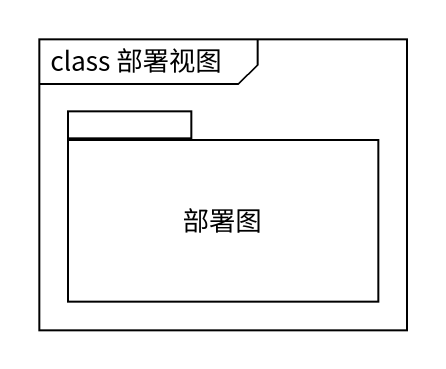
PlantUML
@startuml
mainframe class 部署视图
package 部署图 {
}
@enduml
